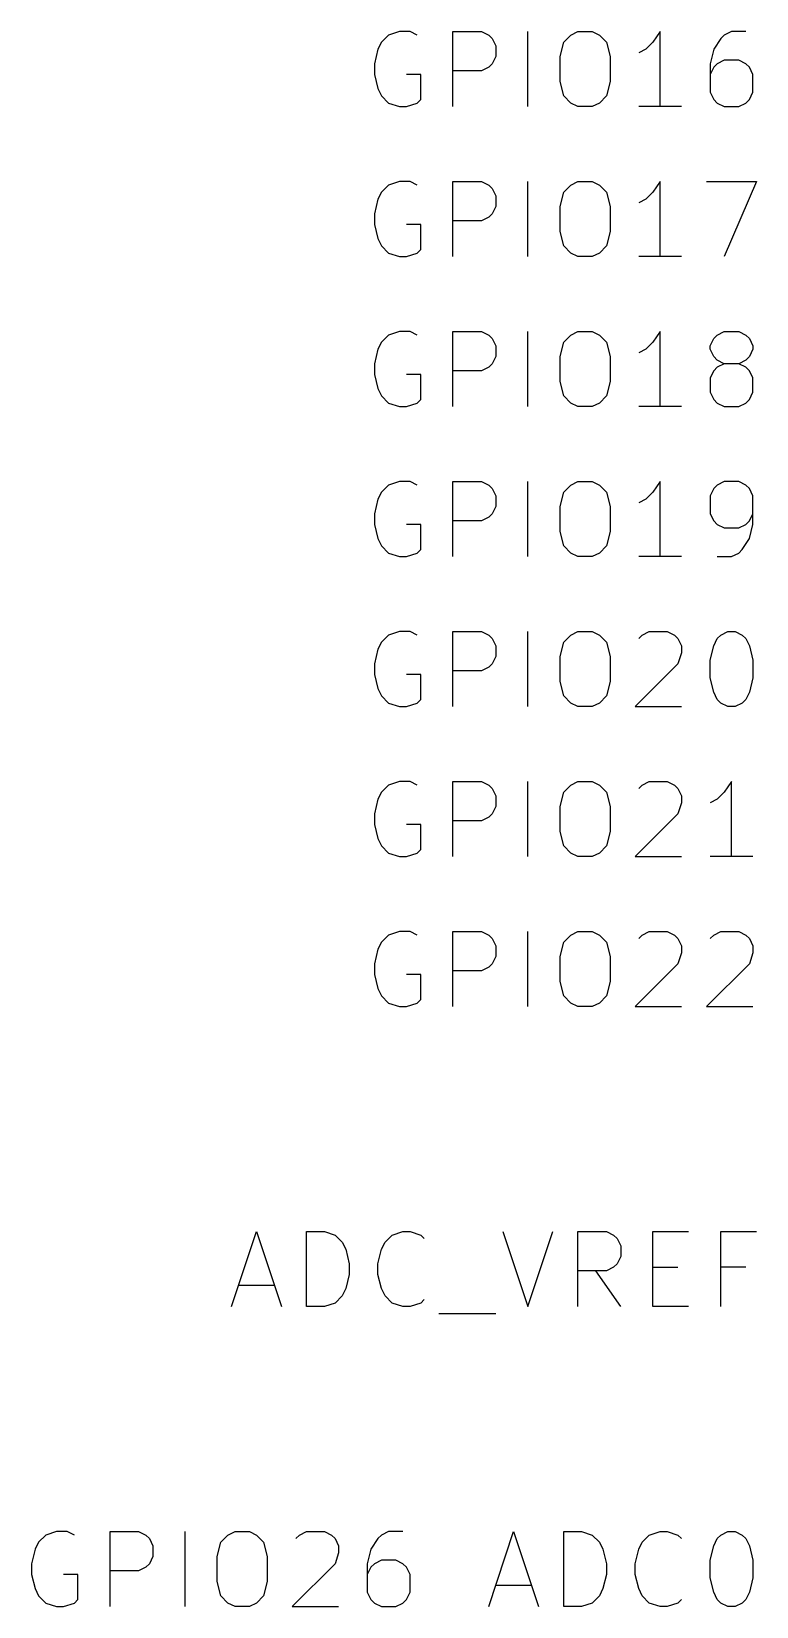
# Model space of a CAD drawing. Header units: inches. Extents: x 0.4 to 11.3, y -7.9 to -0.4.
# Drawn here: x 4.83 to 5.313, y -6.023 to -4.973 of the extents above; entities that cross this region are included whole.
import ezdxf

# ---------------------------------------------------------------- set-up
doc = ezdxf.new("R2010")
doc.units = ezdxf.units.IN
doc.header["$MEASUREMENT"] = 0
doc.layers.add('GREENSIXTYFIVE', color=129, linetype='CONTINUOUS')

msp = doc.modelspace()

# ---------------------------------------------------------------- linework, layer by layer
at = {"layer": 'GREENSIXTYFIVE', "linetype": 'CONTINUOUS'}
for p, q in [((5.0676, -4.9755), (5.0629, -4.9803)), ((5.0748, -4.9731), (5.0676, -4.9755)), ((5.0819, -4.9731), (5.0748, -4.9731)), ((5.0867, -4.9755), (5.0819, -4.9731)), ((5.1105, -5.0231), (5.1105, -4.9731)), ((5.1105, -4.9731), (5.1295, -4.9731)), ((5.1295, -4.9731), (5.1343, -4.9755)), ((5.1343, -4.9755), (5.1367, -4.9779)), ((5.1605, -5.0231), (5.1605, -4.9731)), ((5.1843, -4.9803), (5.189, -4.9755)), ((5.189, -4.9755), (5.1938, -4.9731)), ((5.1938, -4.9731), (5.2033, -4.9731)), ((5.2033, -4.9731), (5.2081, -4.9755)), ((5.2081, -4.9755), (5.2129, -4.9803)), ((5.2486, -4.9731), (5.2438, -4.9803)), ((5.2486, -5.0231), (5.2486, -4.9731)), ((5.2914, -4.9755), (5.289, -4.9779)), ((5.2962, -4.9731), (5.2914, -4.9755)), ((5.3057, -4.9731), (5.2962, -4.9731)), ((5.0605, -4.985), (5.0581, -4.9946)), ((5.0629, -4.9803), (5.0605, -4.985)), ((5.1367, -4.9779), (5.139, -4.9827)), ((5.139, -4.9827), (5.139, -4.9898)), ((5.1819, -4.9898), (5.1843, -4.9803)), ((5.2129, -4.9803), (5.2152, -4.9898)), ((5.239, -4.985), (5.2343, -4.9874)), ((5.2438, -4.9803), (5.239, -4.985)), ((5.2843, -4.985), (5.2819, -4.9946)), ((5.289, -4.9779), (5.2843, -4.985)), ((5.0581, -4.9946), (5.0581, -5.0017)), ((5.1343, -4.9969), (5.1295, -4.9993)), ((5.1367, -4.9946), (5.1343, -4.9969)), ((5.139, -4.9898), (5.1367, -4.9946)), ((5.1819, -5.0065), (5.1819, -4.9898)), ((5.2152, -4.9898), (5.2152, -5.0065)), ((5.2819, -4.9946), (5.2819, -5.0136)), ((5.2843, -4.9969), (5.2819, -5.0017)), ((5.2867, -4.9946), (5.2843, -4.9969)), ((5.2914, -4.9922), (5.2867, -4.9946)), ((5.301, -4.9922), (5.2914, -4.9922)), ((5.3057, -4.9946), (5.301, -4.9922)), ((5.3081, -4.9969), (5.3057, -4.9946)), ((5.3105, -5.0017), (5.3081, -4.9969)), ((5.0581, -5.0017), (5.0605, -5.0112)), ((5.089, -5.0017), (5.0795, -5.0017)), ((5.089, -5.0184), (5.089, -5.0017)), ((5.1295, -4.9993), (5.1105, -4.9993)), ((5.1843, -5.016), (5.1819, -5.0065)), ((5.2152, -5.0065), (5.2129, -5.016)), ((5.3105, -5.0136), (5.3105, -5.0017)), ((5.0605, -5.0112), (5.0629, -5.016)), ((5.0629, -5.016), (5.0676, -5.0208)), ((5.0867, -5.0208), (5.089, -5.0184)), ((5.189, -5.0208), (5.1843, -5.016)), ((5.2129, -5.016), (5.2081, -5.0208)), ((5.2819, -5.0136), (5.2843, -5.0184)), ((5.2843, -5.0184), (5.2867, -5.0208)), ((5.3057, -5.0208), (5.3081, -5.0184)), ((5.3081, -5.0184), (5.3105, -5.0136)), ((5.0676, -5.0208), (5.0748, -5.0231)), ((5.0748, -5.0231), (5.0795, -5.0231)), ((5.0795, -5.0231), (5.0867, -5.0208)), ((5.1938, -5.0231), (5.189, -5.0208)), ((5.2033, -5.0231), (5.1938, -5.0231)), ((5.2081, -5.0208), (5.2033, -5.0231)), ((5.2629, -5.0231), (5.2343, -5.0231)), ((5.2867, -5.0208), (5.2914, -5.0231)), ((5.2914, -5.0231), (5.301, -5.0231)), ((5.301, -5.0231), (5.3057, -5.0208)), ((5.0629, -5.0803), (5.0605, -5.085)), ((5.0676, -5.0755), (5.0629, -5.0803)), ((5.0748, -5.0731), (5.0676, -5.0755)), ((5.0819, -5.0731), (5.0748, -5.0731)), ((5.0867, -5.0755), (5.0819, -5.0731)), ((5.1105, -5.1231), (5.1105, -5.0731)), ((5.1105, -5.0731), (5.1295, -5.0731)), ((5.1295, -5.0731), (5.1343, -5.0755)), ((5.1343, -5.0755), (5.1367, -5.0779)), ((5.1367, -5.0779), (5.139, -5.0827)), ((5.1605, -5.1231), (5.1605, -5.0731)), ((5.1819, -5.0898), (5.1843, -5.0803)), ((5.1843, -5.0803), (5.189, -5.0755)), ((5.189, -5.0755), (5.1938, -5.0731)), ((5.1938, -5.0731), (5.2033, -5.0731)), ((5.2033, -5.0731), (5.2081, -5.0755)), ((5.2081, -5.0755), (5.2129, -5.0803)), ((5.2129, -5.0803), (5.2152, -5.0898)), ((5.2438, -5.0803), (5.239, -5.085)), ((5.2486, -5.0731), (5.2438, -5.0803)), ((5.2486, -5.1231), (5.2486, -5.0731)), ((5.2795, -5.0731), (5.3129, -5.0731)), ((5.3129, -5.0731), (5.2914, -5.1231)), ((5.0605, -5.085), (5.0581, -5.0946)), ((5.139, -5.0898), (5.1367, -5.0946)), ((5.139, -5.0827), (5.139, -5.0898)), ((5.1819, -5.1065), (5.1819, -5.0898)), ((5.2152, -5.0898), (5.2152, -5.1065)), ((5.239, -5.085), (5.2343, -5.0874)), ((5.0581, -5.0946), (5.0581, -5.1017)), ((5.0581, -5.1017), (5.0605, -5.1112)), ((5.089, -5.1017), (5.0795, -5.1017)), ((5.089, -5.1184), (5.089, -5.1017)), ((5.1295, -5.0993), (5.1105, -5.0993)), ((5.1343, -5.0969), (5.1295, -5.0993)), ((5.1367, -5.0946), (5.1343, -5.0969)), ((5.0605, -5.1112), (5.0629, -5.116)), ((5.1843, -5.116), (5.1819, -5.1065)), ((5.2152, -5.1065), (5.2129, -5.116)), ((5.0629, -5.116), (5.0676, -5.1208)), ((5.0676, -5.1208), (5.0748, -5.1231)), ((5.0748, -5.1231), (5.0795, -5.1231)), ((5.0795, -5.1231), (5.0867, -5.1208)), ((5.0867, -5.1208), (5.089, -5.1184)), ((5.189, -5.1208), (5.1843, -5.116)), ((5.1938, -5.1231), (5.189, -5.1208)), ((5.2033, -5.1231), (5.1938, -5.1231)), ((5.2081, -5.1208), (5.2033, -5.1231)), ((5.2129, -5.116), (5.2081, -5.1208)), ((5.2629, -5.1231), (5.2343, -5.1231)), ((5.0676, -5.1755), (5.0629, -5.1803)), ((5.0748, -5.1731), (5.0676, -5.1755)), ((5.0819, -5.1731), (5.0748, -5.1731)), ((5.0867, -5.1755), (5.0819, -5.1731)), ((5.1105, -5.2231), (5.1105, -5.1731)), ((5.1105, -5.1731), (5.1295, -5.1731)), ((5.1295, -5.1731), (5.1343, -5.1755)), ((5.1343, -5.1755), (5.1367, -5.1779)), ((5.1605, -5.2231), (5.1605, -5.1731)), ((5.1843, -5.1803), (5.189, -5.1755)), ((5.189, -5.1755), (5.1938, -5.1731)), ((5.1938, -5.1731), (5.2033, -5.1731)), ((5.2033, -5.1731), (5.2081, -5.1755)), ((5.2081, -5.1755), (5.2129, -5.1803)), ((5.2486, -5.1731), (5.2438, -5.1803)), ((5.2486, -5.2231), (5.2486, -5.1731)), ((5.2843, -5.1779), (5.2867, -5.1755)), ((5.2867, -5.1755), (5.2914, -5.1731)), ((5.2914, -5.1731), (5.301, -5.1731)), ((5.301, -5.1731), (5.3057, -5.1755)), ((5.3057, -5.1755), (5.3081, -5.1779)), ((5.0605, -5.185), (5.0581, -5.1946)), ((5.0629, -5.1803), (5.0605, -5.185)), ((5.1367, -5.1779), (5.139, -5.1827)), ((5.139, -5.1827), (5.139, -5.1898)), ((5.1819, -5.1898), (5.1843, -5.1803)), ((5.2129, -5.1803), (5.2152, -5.1898)), ((5.239, -5.185), (5.2343, -5.1874)), ((5.2438, -5.1803), (5.239, -5.185)), ((5.2819, -5.1827), (5.2843, -5.1779)), ((5.2819, -5.185), (5.2819, -5.1827)), ((5.2843, -5.1898), (5.2819, -5.185)), ((5.3081, -5.1779), (5.3105, -5.1827)), ((5.3105, -5.185), (5.3081, -5.1898)), ((5.3105, -5.1827), (5.3105, -5.185)), ((5.0581, -5.1946), (5.0581, -5.2017)), ((5.1343, -5.1969), (5.1295, -5.1993)), ((5.1367, -5.1946), (5.1343, -5.1969)), ((5.139, -5.1898), (5.1367, -5.1946)), ((5.1819, -5.2065), (5.1819, -5.1898)), ((5.2152, -5.1898), (5.2152, -5.2065)), ((5.2867, -5.1922), (5.2843, -5.1898)), ((5.2867, -5.1969), (5.2843, -5.1993)), ((5.2914, -5.1946), (5.2867, -5.1922)), ((5.2914, -5.1946), (5.2867, -5.1969)), ((5.301, -5.1946), (5.2914, -5.1946)), ((5.3057, -5.1922), (5.301, -5.1946)), ((5.3057, -5.1969), (5.301, -5.1946)), ((5.3081, -5.1898), (5.3057, -5.1922)), ((5.3081, -5.1993), (5.3057, -5.1969)), ((5.0581, -5.2017), (5.0605, -5.2112)), ((5.089, -5.2017), (5.0795, -5.2017)), ((5.089, -5.2184), (5.089, -5.2017)), ((5.1295, -5.1993), (5.1105, -5.1993)), ((5.1843, -5.216), (5.1819, -5.2065)), ((5.2152, -5.2065), (5.2129, -5.216)), ((5.2843, -5.1993), (5.2819, -5.2041)), ((5.2819, -5.2041), (5.2819, -5.2136)), ((5.3105, -5.2041), (5.3081, -5.1993)), ((5.3105, -5.2136), (5.3105, -5.2041)), ((5.0605, -5.2112), (5.0629, -5.216)), ((5.0629, -5.216), (5.0676, -5.2208)), ((5.0867, -5.2208), (5.089, -5.2184)), ((5.189, -5.2208), (5.1843, -5.216)), ((5.2129, -5.216), (5.2081, -5.2208)), ((5.2819, -5.2136), (5.2843, -5.2184)), ((5.2843, -5.2184), (5.2867, -5.2208)), ((5.3057, -5.2208), (5.3081, -5.2184)), ((5.3081, -5.2184), (5.3105, -5.2136)), ((5.0676, -5.2208), (5.0748, -5.2231)), ((5.0748, -5.2231), (5.0795, -5.2231)), ((5.0795, -5.2231), (5.0867, -5.2208)), ((5.1938, -5.2231), (5.189, -5.2208)), ((5.2033, -5.2231), (5.1938, -5.2231)), ((5.2081, -5.2208), (5.2033, -5.2231)), ((5.2629, -5.2231), (5.2343, -5.2231)), ((5.2867, -5.2208), (5.2914, -5.2231)), ((5.2914, -5.2231), (5.301, -5.2231)), ((5.301, -5.2231), (5.3057, -5.2208)), ((5.0629, -5.2803), (5.0605, -5.285)), ((5.0676, -5.2755), (5.0629, -5.2803)), ((5.0748, -5.2731), (5.0676, -5.2755)), ((5.0819, -5.2731), (5.0748, -5.2731)), ((5.0867, -5.2755), (5.0819, -5.2731)), ((5.1105, -5.3231), (5.1105, -5.2731)), ((5.1105, -5.2731), (5.1295, -5.2731)), ((5.1295, -5.2731), (5.1343, -5.2755)), ((5.1343, -5.2755), (5.1367, -5.2779)), ((5.1367, -5.2779), (5.139, -5.2827)), ((5.1605, -5.3231), (5.1605, -5.2731)), ((5.1819, -5.2898), (5.1843, -5.2803)), ((5.1843, -5.2803), (5.189, -5.2755)), ((5.189, -5.2755), (5.1938, -5.2731)), ((5.1938, -5.2731), (5.2033, -5.2731)), ((5.2033, -5.2731), (5.2081, -5.2755)), ((5.2081, -5.2755), (5.2129, -5.2803)), ((5.2129, -5.2803), (5.2152, -5.2898)), ((5.2438, -5.2803), (5.239, -5.285)), ((5.2486, -5.2731), (5.2438, -5.2803)), ((5.2486, -5.3231), (5.2486, -5.2731)), ((5.2843, -5.2779), (5.2819, -5.2827)), ((5.2867, -5.2755), (5.2843, -5.2779)), ((5.2914, -5.2731), (5.2867, -5.2755)), ((5.301, -5.2731), (5.2914, -5.2731)), ((5.3057, -5.2755), (5.301, -5.2731)), ((5.3081, -5.2779), (5.3057, -5.2755)), ((5.3105, -5.2827), (5.3081, -5.2779)), ((5.0605, -5.285), (5.0581, -5.2946)), ((5.139, -5.2898), (5.1367, -5.2946)), ((5.139, -5.2827), (5.139, -5.2898)), ((5.1819, -5.3065), (5.1819, -5.2898)), ((5.2152, -5.2898), (5.2152, -5.3065)), ((5.239, -5.285), (5.2343, -5.2874)), ((5.2819, -5.2827), (5.2819, -5.2946)), ((5.3105, -5.3017), (5.3105, -5.2827)), ((5.0581, -5.2946), (5.0581, -5.3017)), ((5.0581, -5.3017), (5.0605, -5.3112)), ((5.089, -5.3017), (5.0795, -5.3017)), ((5.089, -5.3184), (5.089, -5.3017)), ((5.1295, -5.2993), (5.1105, -5.2993)), ((5.1343, -5.2969), (5.1295, -5.2993)), ((5.1367, -5.2946), (5.1343, -5.2969)), ((5.2819, -5.2946), (5.2843, -5.2993)), ((5.2843, -5.2993), (5.2867, -5.3017)), ((5.2867, -5.3017), (5.2914, -5.3041)), ((5.301, -5.3041), (5.3057, -5.3017)), ((5.3057, -5.3017), (5.3081, -5.2993)), ((5.3081, -5.2993), (5.3105, -5.2946)), ((5.3081, -5.3112), (5.3105, -5.3017)), ((5.0605, -5.3112), (5.0629, -5.316)), ((5.1843, -5.316), (5.1819, -5.3065)), ((5.2152, -5.3065), (5.2129, -5.316)), ((5.2914, -5.3041), (5.301, -5.3041)), ((5.3033, -5.3184), (5.3081, -5.3112)), ((5.0629, -5.316), (5.0676, -5.3208)), ((5.0676, -5.3208), (5.0748, -5.3231)), ((5.0748, -5.3231), (5.0795, -5.3231)), ((5.0795, -5.3231), (5.0867, -5.3208)), ((5.0867, -5.3208), (5.089, -5.3184)), ((5.189, -5.3208), (5.1843, -5.316)), ((5.1938, -5.3231), (5.189, -5.3208)), ((5.2033, -5.3231), (5.1938, -5.3231)), ((5.2081, -5.3208), (5.2033, -5.3231)), ((5.2129, -5.316), (5.2081, -5.3208)), ((5.2629, -5.3231), (5.2343, -5.3231)), ((5.2867, -5.3231), (5.2962, -5.3231)), ((5.2962, -5.3231), (5.301, -5.3208)), ((5.301, -5.3208), (5.3033, -5.3184)), ((5.0676, -5.3755), (5.0629, -5.3803)), ((5.0748, -5.3731), (5.0676, -5.3755)), ((5.0819, -5.3731), (5.0748, -5.3731)), ((5.0867, -5.3755), (5.0819, -5.3731)), ((5.1105, -5.4231), (5.1105, -5.3731)), ((5.1105, -5.3731), (5.1295, -5.3731)), ((5.1295, -5.3731), (5.1343, -5.3755)), ((5.1343, -5.3755), (5.1367, -5.3779)), ((5.1605, -5.4231), (5.1605, -5.3731)), ((5.1843, -5.3803), (5.189, -5.3755)), ((5.189, -5.3755), (5.1938, -5.3731)), ((5.1938, -5.3731), (5.2033, -5.3731)), ((5.2033, -5.3731), (5.2081, -5.3755)), ((5.2081, -5.3755), (5.2129, -5.3803)), ((5.2343, -5.3779), (5.2367, -5.3755)), ((5.2367, -5.3755), (5.2414, -5.3731)), ((5.2414, -5.3731), (5.2533, -5.3731)), ((5.2533, -5.3731), (5.2581, -5.3755)), ((5.2581, -5.3755), (5.2605, -5.3779)), ((5.2867, -5.3779), (5.289, -5.3755)), ((5.289, -5.3755), (5.2938, -5.3731)), ((5.2938, -5.3731), (5.2986, -5.3731)), ((5.2986, -5.3731), (5.3033, -5.3755)), ((5.3033, -5.3755), (5.3057, -5.3779)), ((5.0605, -5.385), (5.0581, -5.3946)), ((5.0629, -5.3803), (5.0605, -5.385)), ((5.1367, -5.3779), (5.139, -5.3827)), ((5.139, -5.3827), (5.139, -5.3898)), ((5.1819, -5.3898), (5.1843, -5.3803)), ((5.2129, -5.3803), (5.2152, -5.3898)), ((5.2605, -5.3779), (5.2629, -5.3827)), ((5.2629, -5.3827), (5.2629, -5.3874)), ((5.2819, -5.3922), (5.2843, -5.3827)), ((5.2843, -5.3827), (5.2867, -5.3779)), ((5.3057, -5.3779), (5.3081, -5.3827)), ((5.3081, -5.3827), (5.3105, -5.3922)), ((5.0581, -5.3946), (5.0581, -5.4017)), ((5.1343, -5.3969), (5.1295, -5.3993)), ((5.1367, -5.3946), (5.1343, -5.3969)), ((5.139, -5.3898), (5.1367, -5.3946)), ((5.1819, -5.4065), (5.1819, -5.3898)), ((5.2152, -5.3898), (5.2152, -5.4065)), ((5.2605, -5.3946), (5.2319, -5.4231)), ((5.2629, -5.3874), (5.2605, -5.3946)), ((5.2819, -5.4041), (5.2819, -5.3922)), ((5.3105, -5.3922), (5.3105, -5.4041)), ((5.0581, -5.4017), (5.0605, -5.4112)), ((5.089, -5.4017), (5.0795, -5.4017)), ((5.089, -5.4184), (5.089, -5.4017)), ((5.1295, -5.3993), (5.1105, -5.3993)), ((5.1843, -5.416), (5.1819, -5.4065)), ((5.2152, -5.4065), (5.2129, -5.416)), ((5.2843, -5.4136), (5.2819, -5.4041)), ((5.3105, -5.4041), (5.3081, -5.4136)), ((5.0605, -5.4112), (5.0629, -5.416)), ((5.0629, -5.416), (5.0676, -5.4208)), ((5.189, -5.4208), (5.1843, -5.416)), ((5.2129, -5.416), (5.2081, -5.4208)), ((5.2867, -5.4184), (5.2843, -5.4136)), ((5.3081, -5.4136), (5.3057, -5.4184)), ((5.0676, -5.4208), (5.0748, -5.4231)), ((5.0748, -5.4231), (5.0795, -5.4231)), ((5.0795, -5.4231), (5.0867, -5.4208)), ((5.0867, -5.4208), (5.089, -5.4184)), ((5.1938, -5.4231), (5.189, -5.4208)), ((5.2033, -5.4231), (5.1938, -5.4231)), ((5.2081, -5.4208), (5.2033, -5.4231)), ((5.2319, -5.4231), (5.2629, -5.4231)), ((5.289, -5.4208), (5.2867, -5.4184)), ((5.2938, -5.4231), (5.289, -5.4208)), ((5.2986, -5.4231), (5.2938, -5.4231)), ((5.3033, -5.4208), (5.2986, -5.4231)), ((5.3057, -5.4184), (5.3033, -5.4208)), ((5.0629, -5.4803), (5.0605, -5.485)), ((5.0676, -5.4755), (5.0629, -5.4803)), ((5.0748, -5.4731), (5.0676, -5.4755)), ((5.0819, -5.4731), (5.0748, -5.4731)), ((5.0867, -5.4755), (5.0819, -5.4731)), ((5.1105, -5.5231), (5.1105, -5.4731)), ((5.1105, -5.4731), (5.1295, -5.4731)), ((5.1295, -5.4731), (5.1343, -5.4755)), ((5.1343, -5.4755), (5.1367, -5.4779)), ((5.1367, -5.4779), (5.139, -5.4827)), ((5.1605, -5.5231), (5.1605, -5.4731)), ((5.1819, -5.4898), (5.1843, -5.4803)), ((5.1843, -5.4803), (5.189, -5.4755)), ((5.189, -5.4755), (5.1938, -5.4731)), ((5.1938, -5.4731), (5.2033, -5.4731)), ((5.2033, -5.4731), (5.2081, -5.4755)), ((5.2081, -5.4755), (5.2129, -5.4803)), ((5.2129, -5.4803), (5.2152, -5.4898)), ((5.2343, -5.4779), (5.2367, -5.4755)), ((5.2367, -5.4755), (5.2414, -5.4731)), ((5.2414, -5.4731), (5.2533, -5.4731)), ((5.2533, -5.4731), (5.2581, -5.4755)), ((5.2581, -5.4755), (5.2605, -5.4779)), ((5.2605, -5.4779), (5.2629, -5.4827)), ((5.2914, -5.4803), (5.2867, -5.485)), ((5.2962, -5.4731), (5.2914, -5.4803)), ((5.2962, -5.5231), (5.2962, -5.4731)), ((5.0605, -5.485), (5.0581, -5.4946)), ((5.139, -5.4898), (5.1367, -5.4946)), ((5.139, -5.4827), (5.139, -5.4898)), ((5.1819, -5.5065), (5.1819, -5.4898)), ((5.2152, -5.4898), (5.2152, -5.5065)), ((5.2629, -5.4874), (5.2605, -5.4946)), ((5.2629, -5.4827), (5.2629, -5.4874)), ((5.2867, -5.485), (5.2819, -5.4874)), ((5.0581, -5.4946), (5.0581, -5.5017)), ((5.0581, -5.5017), (5.0605, -5.5112)), ((5.089, -5.5017), (5.0795, -5.5017)), ((5.089, -5.5184), (5.089, -5.5017)), ((5.1295, -5.4993), (5.1105, -5.4993)), ((5.1343, -5.4969), (5.1295, -5.4993)), ((5.1367, -5.4946), (5.1343, -5.4969)), ((5.2605, -5.4946), (5.2319, -5.5231)), ((5.0605, -5.5112), (5.0629, -5.516)), ((5.1843, -5.516), (5.1819, -5.5065)), ((5.2152, -5.5065), (5.2129, -5.516)), ((5.0629, -5.516), (5.0676, -5.5208)), ((5.0676, -5.5208), (5.0748, -5.5231)), ((5.0795, -5.5231), (5.0867, -5.5208)), ((5.0867, -5.5208), (5.089, -5.5184)), ((5.189, -5.5208), (5.1843, -5.516)), ((5.1938, -5.5231), (5.189, -5.5208)), ((5.2081, -5.5208), (5.2033, -5.5231)), ((5.2129, -5.516), (5.2081, -5.5208)), ((5.0748, -5.5231), (5.0795, -5.5231)), ((5.2033, -5.5231), (5.1938, -5.5231)), ((5.2319, -5.5231), (5.2629, -5.5231)), ((5.3105, -5.5231), (5.2819, -5.5231)), ((5.0748, -5.5731), (5.0676, -5.5755)), ((5.0819, -5.5731), (5.0748, -5.5731)), ((5.0867, -5.5755), (5.0819, -5.5731)), ((5.1105, -5.6231), (5.1105, -5.5731)), ((5.1105, -5.5731), (5.1295, -5.5731)), ((5.1295, -5.5731), (5.1343, -5.5755)), ((5.1605, -5.6231), (5.1605, -5.5731)), ((5.189, -5.5755), (5.1938, -5.5731)), ((5.1938, -5.5731), (5.2033, -5.5731)), ((5.2033, -5.5731), (5.2081, -5.5755)), ((5.2367, -5.5755), (5.2414, -5.5731)), ((5.2414, -5.5731), (5.2533, -5.5731)), ((5.2533, -5.5731), (5.2581, -5.5755)), ((5.2843, -5.5755), (5.289, -5.5731)), ((5.289, -5.5731), (5.301, -5.5731)), ((5.301, -5.5731), (5.3057, -5.5755)), ((5.0605, -5.585), (5.0581, -5.5946)), ((5.0629, -5.5803), (5.0605, -5.585)), ((5.0676, -5.5755), (5.0629, -5.5803)), ((5.1343, -5.5755), (5.1367, -5.5779)), ((5.1367, -5.5779), (5.139, -5.5827)), ((5.139, -5.5827), (5.139, -5.5898)), ((5.1819, -5.5898), (5.1843, -5.5803)), ((5.1843, -5.5803), (5.189, -5.5755)), ((5.2081, -5.5755), (5.2129, -5.5803)), ((5.2129, -5.5803), (5.2152, -5.5898)), ((5.2343, -5.5779), (5.2367, -5.5755)), ((5.2581, -5.5755), (5.2605, -5.5779)), ((5.2605, -5.5779), (5.2629, -5.5827)), ((5.2629, -5.5827), (5.2629, -5.5874)), ((5.2819, -5.5779), (5.2843, -5.5755)), ((5.3057, -5.5755), (5.3081, -5.5779)), ((5.3081, -5.5779), (5.3105, -5.5827)), ((5.3105, -5.5827), (5.3105, -5.5874)), ((5.0581, -5.5946), (5.0581, -5.6017)), ((5.1367, -5.5946), (5.1343, -5.5969)), ((5.139, -5.5898), (5.1367, -5.5946)), ((5.1819, -5.6065), (5.1819, -5.5898)), ((5.2152, -5.5898), (5.2152, -5.6065)), ((5.2605, -5.5946), (5.2319, -5.6231)), ((5.2629, -5.5874), (5.2605, -5.5946)), ((5.3081, -5.5946), (5.2795, -5.6231)), ((5.3105, -5.5874), (5.3081, -5.5946)), ((5.0581, -5.6017), (5.0605, -5.6112)), ((5.089, -5.6017), (5.0795, -5.6017)), ((5.089, -5.6184), (5.089, -5.6017)), ((5.1295, -5.5993), (5.1105, -5.5993)), ((5.1343, -5.5969), (5.1295, -5.5993)), ((5.1843, -5.616), (5.1819, -5.6065)), ((5.2152, -5.6065), (5.2129, -5.616)), ((5.0605, -5.6112), (5.0629, -5.616)), ((5.0629, -5.616), (5.0676, -5.6208)), ((5.189, -5.6208), (5.1843, -5.616)), ((5.2129, -5.616), (5.2081, -5.6208)), ((5.0676, -5.6208), (5.0748, -5.6231)), ((5.0748, -5.6231), (5.0795, -5.6231)), ((5.0795, -5.6231), (5.0867, -5.6208)), ((5.0867, -5.6208), (5.089, -5.6184)), ((5.1938, -5.6231), (5.189, -5.6208)), ((5.2033, -5.6231), (5.1938, -5.6231)), ((5.2081, -5.6208), (5.2033, -5.6231)), ((5.2319, -5.6231), (5.2629, -5.6231)), ((5.2795, -5.6231), (5.3105, -5.6231)), ((4.9629, -5.8231), (4.9795, -5.7731)), ((4.9795, -5.7731), (4.9962, -5.8231)), ((5.0129, -5.8231), (5.0129, -5.7731)), ((5.0129, -5.7731), (5.0248, -5.7731)), ((5.0248, -5.7731), (5.0319, -5.7755)), ((5.07, -5.7755), (5.0771, -5.7731)), ((5.0771, -5.7731), (5.0819, -5.7731)), ((5.0819, -5.7731), (5.089, -5.7755)), ((5.1438, -5.7731), (5.1605, -5.8231)), ((5.1605, -5.8231), (5.1771, -5.7731)), ((5.1938, -5.8231), (5.1938, -5.7731)), ((5.1938, -5.7731), (5.2129, -5.7731)), ((5.2129, -5.7731), (5.2176, -5.7755)), ((5.2438, -5.8231), (5.2438, -5.7731)), ((5.2438, -5.7731), (5.2676, -5.7731)), ((5.289, -5.8231), (5.289, -5.7731)), ((5.289, -5.7731), (5.3129, -5.7731)), ((5.0319, -5.7755), (5.0367, -5.7803)), ((5.0367, -5.7803), (5.039, -5.785)), ((5.039, -5.785), (5.0414, -5.7946)), ((5.0605, -5.7946), (5.0629, -5.785)), ((5.0629, -5.785), (5.0652, -5.7803)), ((5.0652, -5.7803), (5.07, -5.7755)), ((5.089, -5.7755), (5.0914, -5.7779)), ((5.2176, -5.7755), (5.22, -5.7779)), ((5.22, -5.7779), (5.2224, -5.7827)), ((5.2224, -5.7827), (5.2224, -5.7898)), ((5.0414, -5.7946), (5.0414, -5.8017)), ((5.0605, -5.8017), (5.0605, -5.7946)), ((5.22, -5.7946), (5.2176, -5.7969)), ((5.2224, -5.7898), (5.22, -5.7946)), ((5.0414, -5.8017), (5.039, -5.8112)), ((5.0629, -5.8112), (5.0605, -5.8017)), ((5.2129, -5.7993), (5.1938, -5.7993)), ((5.2224, -5.8231), (5.2057, -5.7993)), ((5.2176, -5.7969), (5.2129, -5.7993)), ((5.2438, -5.7969), (5.2605, -5.7969)), ((5.3057, -5.7969), (5.289, -5.7969)), ((4.9676, -5.8088), (4.9914, -5.8088)), ((5.0367, -5.816), (5.0319, -5.8208)), ((5.039, -5.8112), (5.0367, -5.816)), ((5.0652, -5.816), (5.0629, -5.8112)), ((5.07, -5.8208), (5.0652, -5.816)), ((5.0248, -5.8231), (5.0129, -5.8231)), ((5.0319, -5.8208), (5.0248, -5.8231)), ((5.0771, -5.8231), (5.07, -5.8208)), ((5.0819, -5.8231), (5.0771, -5.8231)), ((5.089, -5.8208), (5.0819, -5.8231)), ((5.0914, -5.8184), (5.089, -5.8208)), ((5.2676, -5.8231), (5.2438, -5.8231)), ((5.101, -5.8279), (5.139, -5.8279)), ((4.8462, -5.9731), (4.839, -5.9755)), ((4.8533, -5.9731), (4.8462, -5.9731)), ((4.8581, -5.9755), (4.8533, -5.9731)), ((4.8819, -6.0231), (4.8819, -5.9731)), ((4.8819, -5.9731), (4.9009, -5.9731)), ((4.9009, -5.9731), (4.9057, -5.9755)), ((4.9319, -6.0231), (4.9319, -5.9731)), ((4.9605, -5.9755), (4.9652, -5.9731)), ((4.9652, -5.9731), (4.9748, -5.9731)), ((4.9748, -5.9731), (4.9795, -5.9755)), ((5.0081, -5.9755), (5.0129, -5.9731)), ((5.0129, -5.9731), (5.0248, -5.9731)), ((5.0248, -5.9731), (5.0295, -5.9755)), ((5.0676, -5.9731), (5.0629, -5.9755)), ((5.0771, -5.9731), (5.0676, -5.9731)), ((5.1343, -6.0231), (5.1509, -5.9731)), ((5.1509, -5.9731), (5.1676, -6.0231)), ((5.1843, -6.0231), (5.1843, -5.9731)), ((5.1843, -5.9731), (5.1962, -5.9731)), ((5.1962, -5.9731), (5.2033, -5.9755)), ((5.2414, -5.9755), (5.2486, -5.9731)), ((5.2486, -5.9731), (5.2533, -5.9731)), ((5.2533, -5.9731), (5.2605, -5.9755)), ((5.289, -5.9755), (5.2938, -5.9731)), ((5.2938, -5.9731), (5.2986, -5.9731)), ((5.2986, -5.9731), (5.3033, -5.9755)), ((4.8343, -5.9803), (4.8319, -5.985)), ((4.839, -5.9755), (4.8343, -5.9803)), ((4.9057, -5.9755), (4.9081, -5.9779)), ((4.9081, -5.9779), (4.9105, -5.9827)), ((4.9105, -5.9827), (4.9105, -5.9898)), ((4.9533, -5.9898), (4.9557, -5.9803)), ((4.9557, -5.9803), (4.9605, -5.9755)), ((4.9795, -5.9755), (4.9843, -5.9803)), ((4.9843, -5.9803), (4.9867, -5.9898)), ((5.0057, -5.9779), (5.0081, -5.9755)), ((5.0295, -5.9755), (5.0319, -5.9779)), ((5.0319, -5.9779), (5.0343, -5.9827)), ((5.0343, -5.9827), (5.0343, -5.9874)), ((5.0605, -5.9779), (5.0557, -5.985)), ((5.0629, -5.9755), (5.0605, -5.9779)), ((5.2033, -5.9755), (5.2081, -5.9803)), ((5.2081, -5.9803), (5.2105, -5.985)), ((5.2343, -5.985), (5.2367, -5.9803)), ((5.2367, -5.9803), (5.2414, -5.9755)), ((5.2605, -5.9755), (5.2629, -5.9779)), ((5.2819, -5.9922), (5.2843, -5.9827)), ((5.2843, -5.9827), (5.2867, -5.9779)), ((5.2867, -5.9779), (5.289, -5.9755)), ((5.3033, -5.9755), (5.3057, -5.9779)), ((5.3057, -5.9779), (5.3081, -5.9827)), ((5.3081, -5.9827), (5.3105, -5.9922)), ((4.8319, -5.985), (4.8295, -5.9946)), ((4.8295, -5.9946), (4.8295, -6.0017)), ((4.9081, -5.9946), (4.9057, -5.9969)), ((4.9105, -5.9898), (4.9081, -5.9946)), ((4.9533, -6.0065), (4.9533, -5.9898)), ((4.9867, -5.9898), (4.9867, -6.0065)), ((5.0319, -5.9946), (5.0033, -6.0231)), ((5.0343, -5.9874), (5.0319, -5.9946)), ((5.0557, -5.985), (5.0533, -5.9946)), ((5.0533, -5.9946), (5.0533, -6.0136)), ((5.0581, -5.9946), (5.0557, -5.9969)), ((5.0629, -5.9922), (5.0581, -5.9946)), ((5.0724, -5.9922), (5.0629, -5.9922)), ((5.0771, -5.9946), (5.0724, -5.9922)), ((5.0795, -5.9969), (5.0771, -5.9946)), ((5.2105, -5.985), (5.2129, -5.9946)), ((5.2129, -5.9946), (5.2129, -6.0017)), ((5.2319, -5.9946), (5.2343, -5.985)), ((5.2319, -6.0017), (5.2319, -5.9946)), ((5.2819, -6.0041), (5.2819, -5.9922)), ((5.3105, -5.9922), (5.3105, -6.0041)), ((4.8295, -6.0017), (4.8319, -6.0112)), ((4.8605, -6.0017), (4.8509, -6.0017)), ((4.8605, -6.0184), (4.8605, -6.0017)), ((4.9009, -5.9993), (4.8819, -5.9993)), ((4.9057, -5.9969), (4.9009, -5.9993)), ((5.0557, -5.9969), (5.0533, -6.0017)), ((5.0819, -6.0017), (5.0795, -5.9969)), ((5.0819, -6.0136), (5.0819, -6.0017)), ((5.2129, -6.0017), (5.2105, -6.0112)), ((5.2343, -6.0112), (5.2319, -6.0017)), ((5.2843, -6.0136), (5.2819, -6.0041)), ((5.3105, -6.0041), (5.3081, -6.0136)), ((4.8319, -6.0112), (4.8343, -6.016)), ((4.8343, -6.016), (4.839, -6.0208)), ((4.9557, -6.016), (4.9533, -6.0065)), ((4.9605, -6.0208), (4.9557, -6.016)), ((4.9843, -6.016), (4.9795, -6.0208)), ((4.9867, -6.0065), (4.9843, -6.016)), ((5.0533, -6.0136), (5.0557, -6.0184)), ((5.0795, -6.0184), (5.0819, -6.0136)), ((5.139, -6.0088), (5.1629, -6.0088)), ((5.2081, -6.016), (5.2033, -6.0208)), ((5.2105, -6.0112), (5.2081, -6.016)), ((5.2367, -6.016), (5.2343, -6.0112)), ((5.2414, -6.0208), (5.2367, -6.016)), ((5.2867, -6.0184), (5.2843, -6.0136)), ((5.3081, -6.0136), (5.3057, -6.0184)), ((4.839, -6.0208), (4.8462, -6.0231)), ((4.8462, -6.0231), (4.8509, -6.0231)), ((4.8509, -6.0231), (4.8581, -6.0208)), ((4.8581, -6.0208), (4.8605, -6.0184)), ((4.9652, -6.0231), (4.9605, -6.0208)), ((4.9748, -6.0231), (4.9652, -6.0231)), ((4.9795, -6.0208), (4.9748, -6.0231)), ((5.0033, -6.0231), (5.0343, -6.0231)), ((5.0557, -6.0184), (5.0581, -6.0208)), ((5.0581, -6.0208), (5.0629, -6.0231)), ((5.0629, -6.0231), (5.0724, -6.0231)), ((5.0724, -6.0231), (5.0771, -6.0208)), ((5.0771, -6.0208), (5.0795, -6.0184)), ((5.1962, -6.0231), (5.1843, -6.0231)), ((5.2033, -6.0208), (5.1962, -6.0231)), ((5.2486, -6.0231), (5.2414, -6.0208)), ((5.2533, -6.0231), (5.2486, -6.0231)), ((5.2605, -6.0208), (5.2533, -6.0231)), ((5.2629, -6.0184), (5.2605, -6.0208)), ((5.289, -6.0208), (5.2867, -6.0184)), ((5.2938, -6.0231), (5.289, -6.0208)), ((5.2986, -6.0231), (5.2938, -6.0231)), ((5.3033, -6.0208), (5.2986, -6.0231)), ((5.3057, -6.0184), (5.3033, -6.0208))]:
    msp.add_line(p, q, dxfattribs=at)

doc.saveas('drawing.dxf')
